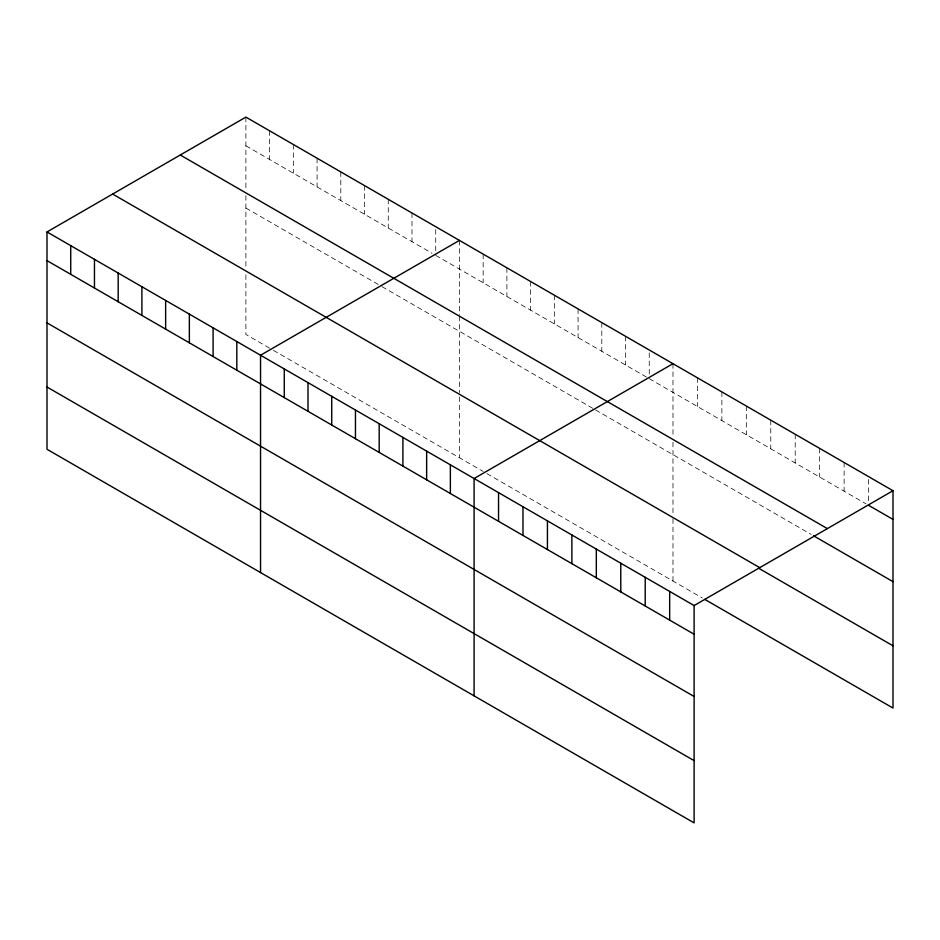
<?xml version="1.0" encoding="UTF-8"?>
<svg xmlns="http://www.w3.org/2000/svg" width="940" height="940" viewBox="0 0 940 940"><rect width="100%" height="100%" fill="white"/><g stroke="black" fill="none" stroke-linecap="round" stroke-linejoin="round"><path stroke-width="0.7" stroke-dasharray="4.7 3.53" d="M245.892 145.794L431.965 253.224M435.714 255.386L646.755 377.234M649.258 378.679L866.104 503.875M245.892 208.046L380.759 285.913M382.004 286.641L594.303 409.206M595.561 409.934L811.102 534.378M269.615 348.153L245.892 334.452L245.892 273.575M273.364 350.315L483.16 471.445M486.908 473.607L702.321 597.969M868.548 479.471L868.548 502.418M844.108 462.492L844.108 491.173M819.657 448.38L819.657 477.062M795.216 434.268L795.216 462.95M770.765 420.156L770.765 448.827M746.325 406.033L746.325 434.715M721.873 391.921L721.873 420.603M697.433 377.81L697.433 406.491M672.981 363.698L672.981 436.642M672.981 442.176L672.981 514.497M672.981 518.774L672.981 581.026M649.258 352.864L649.258 374.379M625.523 336.297L625.523 364.978M601.8 322.596L601.8 351.278M578.077 308.896L578.077 337.578M554.341 295.195L554.341 323.877M530.618 281.507L530.618 310.177M506.895 267.806L506.895 296.488M483.16 254.106L483.16 282.787M459.437 240.405L459.437 314.736M459.437 316.122L459.437 392.638M459.437 396.868L459.437 457.745M435.714 229.572L435.714 251.086M411.978 213.004L411.978 241.686M388.255 199.304L388.255 227.985M364.532 185.615L364.532 214.285M340.797 171.914L340.797 200.584M317.074 158.214L317.074 186.895M293.339 144.513L293.339 173.195M269.615 130.813L269.615 159.495M245.892 117.112L245.892 190.068M245.892 195.602L245.892 269.345"/><path stroke-width="1.41" d="M47 231.945L694.108 605.548L694.108 822.888L47 449.273L47 231.945L245.892 117.112L893 490.727L893 708.055L704.765 599.379M459.437 240.405L260.545 355.238L260.545 572.566M672.981 363.698L474.089 478.519L474.089 695.859M694.108 605.548L893 490.727M868.548 505.285L893 519.397M180.257 155.006L827.365 528.609M813.547 535.788L893 581.66M112.636 194.051L759.743 567.654M758.545 568.171L893 645.803M47 260.627L694.108 634.23M47 322.878L694.108 696.481M47 387.022L694.108 760.625M669.668 591.436L669.668 620.118M645.216 577.324L645.216 605.995M620.776 563.213L620.776 591.883M596.324 549.089L596.324 577.771M571.884 534.978L571.884 563.659M547.433 520.866L547.433 549.548M522.981 506.754L522.981 535.436M498.541 492.642L498.541 521.312M450.366 464.83L450.366 493.5M426.643 451.13L426.643 479.799M402.907 437.429L402.907 466.111M379.184 423.728L379.184 452.41M355.461 410.028L355.461 438.71M331.726 396.328L331.726 425.009M308.003 382.627L308.003 411.309M284.279 368.927L284.279 397.608M236.821 341.537L236.821 370.219M213.086 327.837L213.086 356.519M189.363 314.136L189.363 342.818M165.64 300.436L165.64 329.118M141.905 286.735L141.905 315.417M118.181 273.035L118.181 301.716M94.458 259.346L94.458 288.016M70.723 245.645L70.723 274.316"/></g></svg>
